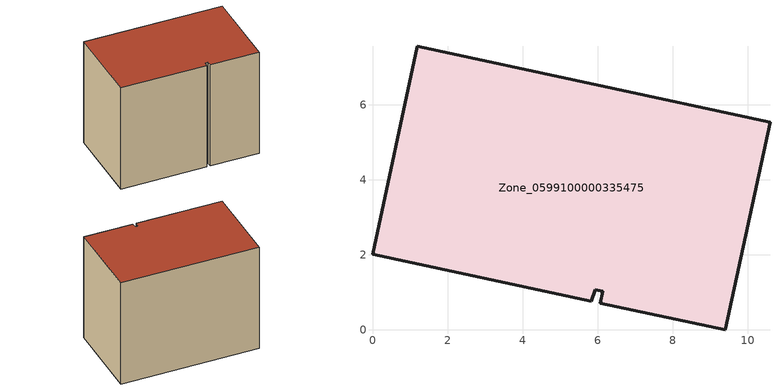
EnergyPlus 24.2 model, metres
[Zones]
Zone_0599100000335475
 floor ground (C_G): 6.07,0.72 6.13,1.03 5.94,1.07 5.83,0.77 0,2.02 1.19,7.56 10.59,5.53 9.4,0 z0
 wall outside (C_F): 0,2.02 5.83,0.77 5.94,1.07 6.13,1.03 6.07,0.72 9.4,0 10.59,5.53 1.19,7.56 0,2.02 z0:7.79
 roof outside (C_R): 5.94,1.07 6.13,1.03 6.07,0.72 9.4,0 10.59,5.53 1.19,7.56 0,2.02 5.83,0.77 z7.79
[BUILDING]
Pand.0599100000335475: North Axis=0; Terrain=City; Loads Convergence Tolerance Value=0.04; Temperature Convergence Tolerance Value=0.4; Solar Distribution=FullExterior; Maximum Number of Warmup Days=25; Minimum Number of Warmup Days=1
[Site:Location]
Rotterdam.The.Hague.AP_ZH_NLD Design_Conditions: Latitude=51.96; Longitude=4.45; Time Zone=1; Elevation=-4.5
[SITE:GROUNDTEMPERATURE:BUILDINGSURFACE]
18, 18, 18, 18, 18, 18, 18, 18, 18, 18, 18, 18
[MATERIAL] Thermal Absorptance=0.9; Solar Absorptance=0.7; Visible Absorptance=0.7
Name | Roughness | Thickness | Conductivity | Density | Specific Heat
G.TC.1975-1991 | MediumSmooth | 0.15 | 0.288461 | 540 | 1210
F.TC.1975-1991 | Rough | 0.3 | 0.230769 | 1920 | 840
R.TC.1975-1991 | MediumRough | 0.2 | 0.153846 | 1500 | 1000
[CONSTRUCTION]
C_G: G.TC.1975-1991
C_F: F.TC.1975-1991
C_R: R.TC.1975-1991
[ZONE]
Zone_0599100000335475: Type=1; Multiplier=1; Ceiling Height=Autocalculate; Volume=Autocalculate; Floor Area=autocalculate; Part of Total Floor Area=Yes
[ZONEINFILTRATION:DESIGNFLOWRATE]
Infil_Zone_0599100000335475: Zone or ZoneList or Space or SpaceList=Zone_0599100000335475; Schedule=AlwaysOn; Design Flow Rate Calculation Method=Flow/Area; Flow Rate per Floor Area=0.003; Constant Term Coefficient=1; Temperature Term Coefficient=0; Velocity Term Coefficient=0; Velocity Squared Term Coefficient=0
[HVACTEMPLATE:ZONE:IDEALLOADSAIRSYSTEM]
Zone_0599100000335475: Maximum Heating Supply Air Temperature=50; Minimum Cooling Supply Air Temperature=13; Maximum Heating Supply Air Humidity Ratio=0.0156; Minimum Cooling Supply Air Humidity Ratio=0.0077; Heating Limit=NoLimit; Cooling Limit=NoLimit; Dehumidification Control Type=ConstantSensibleHeatRatio; Cooling Sensible Heat Ratio=0.7; Dehumidification Setpoint=60; Humidification Control Type=None; Humidification Setpoint=30; Outdoor Air Method=None; Outdoor Air Flow Rate per Person=0.00944; Outdoor Air Flow Rate per Zone Floor Area=0; Outdoor Air Flow Rate per Zone=0; Demand Controlled Ventilation Type=None; Outdoor Air Economizer Type=NoEconomizer; Heat Recovery Type=None; Sensible Heat Recovery Effectiveness=0.7; Latent Heat Recovery Effectiveness=0.65
[ZONECONTROL:THERMOSTAT]
ThermostatControl_Zone_0599100000335475: Zone or ZoneList=Zone_0599100000335475; Control Type Schedule=DualSetpointControlType; Control 1=Thermostat_Zone_0599100000335475; Temperature Difference Between Cutout And Setpoint=0
[THERMOSTATSETPOINT:DUALSETPOINT]
Thermostat_Zone_0599100000335475: Heating Setpoint Temperature Schedule=HeatingSetpoint_Zone_0599100000335475; Cooling Setpoint Temperature Schedule=CoolingSetpoint_Zone_0599100000335475
[SCHEDULE:COMPACT]
HeatingSetpoint_Zone_0599100000335475: Through: 12/31, For: AllDays, Until: 24:00, 21
CoolingSetpoint_Zone_0599100000335475: Through: 12/31, For: AllDays, Until: 24:00, 24
DualSetpointControlType: Through: 12/31, For: AllDays, Until: 24:00, 4
AlwaysOn: Through: 12/31, For: AllDays, Until: 24:00, 1
